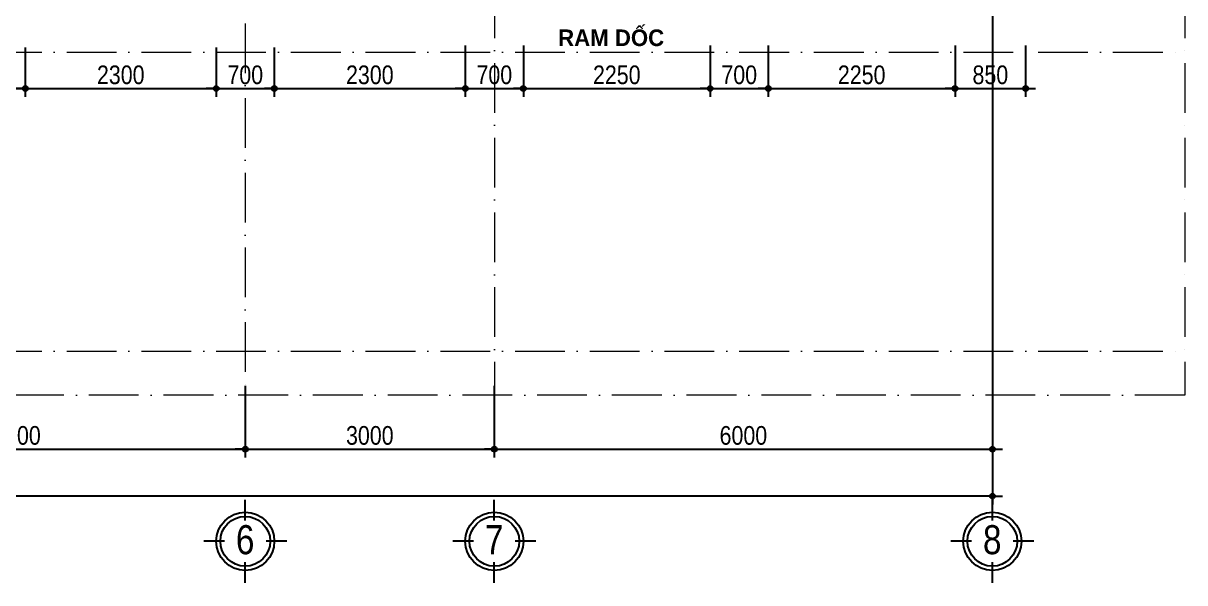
# Model space of a CAD drawing. Extents: x -1107188 to -523840, y 39692 to 514392.
# Drawn here: x -1079639 to -1065647, y 489060 to 495802 of the extents above; entities that cross this region are included whole.
import ezdxf
from ezdxf.enums import TextEntityAlignment as Align

# ---------------------------------------------------------------- set-up
doc = ezdxf.new("R2010")
doc.units = 0
doc.linetypes.add('ACAD_ISO10W100', pattern=[18, 12, -3, 0, -3])
doc.layers.get('DEFPOINTS').update_dxf_attribs({"linetype": 'CONTINUOUS'})
for name, color, linetype in [('009', 251, 'CONTINUOUS'), ('DIM', 1, 'CONTINUOUS'), ('TAGS', 60, 'CONTINUOUS'), ('TEXT', 7, 'CONTINUOUS')]:
    doc.layers.add(name, color=color, linetype=linetype)
doc.layers.add('TRUC', color=24, linetype='CONTINUOUS', lineweight=0)
doc.styles.add('HEL-CONDENSE', font='')
doc.styles.add('SWISS-CONDENSE', font='')
doc.styles.add('VNI-HELVE-CONDENSEN', font='')
doc.styles.get('HEL-CONDENSE').set_extended_font_data('VNI-Helve-Condense')
doc.styles.get('SWISS-CONDENSE').set_extended_font_data('VNI-Swiss-Condense')
doc.styles.get('VNI-HELVE-CONDENSEN').set_extended_font_data('VNI-Helve-Condense')
doc.dimstyles.new('D100', dxfattribs={"dimtxt": 225, "dimasz": 1.2, "dimexe": 100, "dimexo": 0, "dimgap": 50, "dimtad": 1, "dimdec": 0, "dimzin": 13, "dimdsep": 46, "dimtxsty": 'HEL-CONDENSE', "dimblk": 'D50', "dimcen": 0, "dimclrd": 1, "dimclre": 1, "dimclrt": 7, "dimadec": 0, "dimazin": 0, "dimtfac": 1, "dimtdec": 0, "dimtmove": 0, "dimatfit": 3, "dimldrblk": 'D50', "dimfxl": 1, "dimtolj": 1, "dimtzin": 13, "dimarcsym": 0})

# ---------------------------------------------------------------- blocks, each defined once
blk = doc.blocks.new('D50')
at = {"layer": 'DIM'}
blk.add_hatch(color=256, dxfattribs=at).paths.add_polyline_path([(25, 0, 1), (-25, 0, 1)])
blk.add_line((25, 0), (100, 0), dxfattribs=at)
blk.add_circle((0, 0), 25, dxfattribs=at)
blk = doc.blocks.new('*D80')
at = {"layer": 'DEFPOINTS', "color": 0, "transparency": 16777216}
for p in [(-1076964, 491431), (-1082464, 491331), (-1076964, 490669)]:
    blk.add_point(p, dxfattribs=at)
at = {"layer": 'DIM', "color": 1, "lineweight": -2, "transparency": 16777216}
for p, q in [((-1076964, 491431), (-1076964, 490569)), ((-1082464, 491331), (-1082464, 490569)), ((-1082462, 490669), (-1076965, 490669))]:
    blk.add_line(p, q, dxfattribs=at)
at = {"layer": 'DIM', "color": 1, "lineweight": -2, "transparency": 16777216, "xscale": 1.199999999999999, "yscale": 1.199999999999999, "zscale": 1.199999999999999, "rotation": 180}
blk.add_blockref('D50', (-1082464, 490669), dxfattribs=at)
at = {"layer": 'DIM', "color": 1, "lineweight": -2, "transparency": 16777216, "xscale": 1.199999999999999, "yscale": 1.199999999999999, "zscale": 1.199999999999999}
blk.add_blockref('D50', (-1076964, 490669), dxfattribs=at)
at = {"layer": 'DIM', "color": 7, "transparency": 16777216, "insert": (-1079714, 490834), "char_height": 225, "attachment_point": 5, "style": 'HEL-CONDENSE'}
blk.add_mtext('\\A1;5500', dxfattribs=at)
blk = doc.blocks.new('*D81')
at = {"layer": 'DEFPOINTS', "color": 0, "transparency": 16777216}
for p in [(-1076964, 491431), (-1073964, 491431), (-1073964, 490669)]:
    blk.add_point(p, dxfattribs=at)
at = {"layer": 'DIM', "color": 1, "lineweight": -2, "transparency": 16777216}
for p, q in [((-1076964, 491431), (-1076964, 490569)), ((-1073964, 491431), (-1073964, 490569)), ((-1076962, 490669), (-1073965, 490669))]:
    blk.add_line(p, q, dxfattribs=at)
at = {"layer": 'DIM', "color": 1, "lineweight": -2, "transparency": 16777216, "xscale": 1.199999999999999, "yscale": 1.199999999999999, "zscale": 1.199999999999999, "rotation": 180}
blk.add_blockref('D50', (-1076964, 490669), dxfattribs=at)
at = {"layer": 'DIM', "color": 1, "lineweight": -2, "transparency": 16777216, "xscale": 1.199999999999999, "yscale": 1.199999999999999, "zscale": 1.199999999999999}
blk.add_blockref('D50', (-1073964, 490669), dxfattribs=at)
at = {"layer": 'DIM', "color": 7, "transparency": 16777216, "insert": (-1075464, 490834), "char_height": 225, "attachment_point": 5, "style": 'HEL-CONDENSE'}
blk.add_mtext('\\A1;3000', dxfattribs=at)
blk = doc.blocks.new('*D82')
at = {"layer": 'DEFPOINTS', "color": 0, "transparency": 16777216}
for p in [(-1067964, 496761), (-1073964, 491431), (-1067964, 490669)]:
    blk.add_point(p, dxfattribs=at)
at = {"layer": 'DIM', "color": 1, "lineweight": -2, "transparency": 16777216}
for p, q in [((-1067964, 496761), (-1067964, 490569)), ((-1073964, 491431), (-1073964, 490569)), ((-1073962, 490669), (-1067965, 490669))]:
    blk.add_line(p, q, dxfattribs=at)
at = {"layer": 'DIM', "color": 1, "lineweight": -2, "transparency": 16777216, "xscale": 1.199999999999999, "yscale": 1.199999999999999, "zscale": 1.199999999999999, "rotation": 180}
blk.add_blockref('D50', (-1073964, 490669), dxfattribs=at)
at = {"layer": 'DIM', "color": 1, "lineweight": -2, "transparency": 16777216, "xscale": 1.199999999999999, "yscale": 1.199999999999999, "zscale": 1.199999999999999}
blk.add_blockref('D50', (-1067964, 490669), dxfattribs=at)
at = {"layer": 'DIM', "color": 7, "transparency": 16777216, "insert": (-1070964, 490834), "char_height": 225, "attachment_point": 5, "style": 'HEL-CONDENSE'}
blk.add_mtext('\\A1;6000', dxfattribs=at)
blk = doc.blocks.new('A$C206177D3')
at = {"layer": 'TAGS', "ltscale": 1000}
for p, q in [((-37, 240), (-37, 490)), ((-287, -10), (-537, -10)), ((463, -10), (213, -10)), ((-37, -510), (-37, -260))]:
    blk.add_line(p, q, dxfattribs=at)
blk.add_circle((-37, -10), 350, dxfattribs=at)
at = {"layer": 'TAGS', "color": 254, "ltscale": 1000}
blk.add_circle((-37, -10), 300, dxfattribs=at)
at = {"layer": 'TAGS', "ltscale": 1000, "style": 'VNI-HELVE-CONDENSEN'}
blk.add_attdef('A', text='', height=350, dxfattribs=at).set_placement((-38, -166), align=Align.CENTER)
blk = doc.blocks.new('*D136')
at = {"layer": 'DEFPOINTS', "color": 0, "transparency": 16777216}
for p in [(-1080314, 495510), (-1079614, 495510), (-1079614, 495015)]:
    blk.add_point(p, dxfattribs=at)
at = {"layer": 'DIM', "color": 1, "lineweight": -2, "transparency": 16777216}
for p, q in [((-1080314, 495510), (-1080314, 494915)), ((-1079614, 495510), (-1079614, 494915)), ((-1080312, 495015), (-1079615, 495015))]:
    blk.add_line(p, q, dxfattribs=at)
at = {"layer": 'DIM', "color": 1, "lineweight": -2, "transparency": 16777216, "xscale": 1.199999999999999, "yscale": 1.199999999999999, "zscale": 1.199999999999999, "rotation": 180}
blk.add_blockref('D50', (-1080314, 495015), dxfattribs=at)
at = {"layer": 'DIM', "color": 1, "lineweight": -2, "transparency": 16777216, "xscale": 1.199999999999999, "yscale": 1.199999999999999, "zscale": 1.199999999999999}
blk.add_blockref('D50', (-1079614, 495015), dxfattribs=at)
at = {"layer": 'DIM', "color": 7, "transparency": 16777216, "insert": (-1079964, 495179), "char_height": 225, "attachment_point": 5, "style": 'HEL-CONDENSE'}
blk.add_mtext('\\A1;700', dxfattribs=at)
blk = doc.blocks.new('*D137')
at = {"layer": 'DEFPOINTS', "color": 0, "transparency": 16777216}
for p in [(-1079614, 495510), (-1077314, 495510), (-1077314, 495015)]:
    blk.add_point(p, dxfattribs=at)
at = {"layer": 'DIM', "color": 1, "lineweight": -2, "transparency": 16777216}
for p, q in [((-1079614, 495510), (-1079614, 494915)), ((-1077314, 495510), (-1077314, 494915)), ((-1079612, 495015), (-1077315, 495015))]:
    blk.add_line(p, q, dxfattribs=at)
at = {"layer": 'DIM', "color": 1, "lineweight": -2, "transparency": 16777216, "xscale": 1.199999999999999, "yscale": 1.199999999999999, "zscale": 1.199999999999999, "rotation": 180}
blk.add_blockref('D50', (-1079614, 495015), dxfattribs=at)
at = {"layer": 'DIM', "color": 1, "lineweight": -2, "transparency": 16777216, "xscale": 1.199999999999999, "yscale": 1.199999999999999, "zscale": 1.199999999999999}
blk.add_blockref('D50', (-1077314, 495015), dxfattribs=at)
at = {"layer": 'DIM', "color": 7, "transparency": 16777216, "insert": (-1078464, 495179), "char_height": 225, "attachment_point": 5, "style": 'HEL-CONDENSE'}
blk.add_mtext('\\A1;2300', dxfattribs=at)
blk = doc.blocks.new('*D138')
at = {"layer": 'DEFPOINTS', "color": 0, "transparency": 16777216}
for p in [(-1077314, 495510), (-1076614, 495510), (-1076614, 495015)]:
    blk.add_point(p, dxfattribs=at)
at = {"layer": 'DIM', "color": 1, "lineweight": -2, "transparency": 16777216}
for p, q in [((-1077314, 495510), (-1077314, 494915)), ((-1076614, 495510), (-1076614, 494915)), ((-1077312, 495015), (-1076615, 495015))]:
    blk.add_line(p, q, dxfattribs=at)
at = {"layer": 'DIM', "color": 1, "lineweight": -2, "transparency": 16777216, "xscale": 1.199999999999999, "yscale": 1.199999999999999, "zscale": 1.199999999999999, "rotation": 180}
blk.add_blockref('D50', (-1077314, 495015), dxfattribs=at)
at = {"layer": 'DIM', "color": 1, "lineweight": -2, "transparency": 16777216, "xscale": 1.199999999999999, "yscale": 1.199999999999999, "zscale": 1.199999999999999}
blk.add_blockref('D50', (-1076614, 495015), dxfattribs=at)
at = {"layer": 'DIM', "color": 7, "transparency": 16777216, "insert": (-1076964, 495179), "char_height": 225, "attachment_point": 5, "style": 'HEL-CONDENSE'}
blk.add_mtext('\\A1;700', dxfattribs=at)
blk = doc.blocks.new('*D139')
at = {"layer": 'DEFPOINTS', "color": 0, "transparency": 16777216}
for p in [(-1076614, 495510), (-1074314, 495534), (-1074314, 495015)]:
    blk.add_point(p, dxfattribs=at)
at = {"layer": 'DIM', "color": 1, "lineweight": -2, "transparency": 16777216}
for p, q in [((-1076614, 495510), (-1076614, 494915)), ((-1074314, 495534), (-1074314, 494915)), ((-1076612, 495015), (-1074315, 495015))]:
    blk.add_line(p, q, dxfattribs=at)
at = {"layer": 'DIM', "color": 1, "lineweight": -2, "transparency": 16777216, "xscale": 1.199999999999999, "yscale": 1.199999999999999, "zscale": 1.199999999999999, "rotation": 180}
blk.add_blockref('D50', (-1076614, 495015), dxfattribs=at)
at = {"layer": 'DIM', "color": 1, "lineweight": -2, "transparency": 16777216, "xscale": 1.199999999999999, "yscale": 1.199999999999999, "zscale": 1.199999999999999}
blk.add_blockref('D50', (-1074314, 495015), dxfattribs=at)
at = {"layer": 'DIM', "color": 7, "transparency": 16777216, "insert": (-1075464, 495179), "char_height": 225, "attachment_point": 5, "style": 'HEL-CONDENSE'}
blk.add_mtext('\\A1;2300', dxfattribs=at)
blk = doc.blocks.new('*D140')
at = {"layer": 'DEFPOINTS', "color": 0, "transparency": 16777216}
for p in [(-1074314, 495534), (-1073614, 495534), (-1073614, 495015)]:
    blk.add_point(p, dxfattribs=at)
at = {"layer": 'DIM', "color": 1, "lineweight": -2, "transparency": 16777216}
for p, q in [((-1074314, 495534), (-1074314, 494915)), ((-1073614, 495534), (-1073614, 494915)), ((-1074312, 495015), (-1073615, 495015))]:
    blk.add_line(p, q, dxfattribs=at)
at = {"layer": 'DIM', "color": 1, "lineweight": -2, "transparency": 16777216, "xscale": 1.199999999999999, "yscale": 1.199999999999999, "zscale": 1.199999999999999, "rotation": 180}
blk.add_blockref('D50', (-1074314, 495015), dxfattribs=at)
at = {"layer": 'DIM', "color": 1, "lineweight": -2, "transparency": 16777216, "xscale": 1.199999999999999, "yscale": 1.199999999999999, "zscale": 1.199999999999999}
blk.add_blockref('D50', (-1073614, 495015), dxfattribs=at)
at = {"layer": 'DIM', "color": 7, "transparency": 16777216, "insert": (-1073964, 495179), "char_height": 225, "attachment_point": 5, "style": 'HEL-CONDENSE'}
blk.add_mtext('\\A1;700', dxfattribs=at)
blk = doc.blocks.new('*D141')
at = {"layer": 'DEFPOINTS', "color": 0, "transparency": 16777216}
for p in [(-1073614, 495534), (-1071364, 495534), (-1071364, 495015)]:
    blk.add_point(p, dxfattribs=at)
at = {"layer": 'DIM', "color": 1, "lineweight": -2, "transparency": 16777216}
for p, q in [((-1073614, 495534), (-1073614, 494915)), ((-1071364, 495534), (-1071364, 494915)), ((-1073612, 495015), (-1071365, 495015))]:
    blk.add_line(p, q, dxfattribs=at)
at = {"layer": 'DIM', "color": 1, "lineweight": -2, "transparency": 16777216, "xscale": 1.199999999999999, "yscale": 1.199999999999999, "zscale": 1.199999999999999, "rotation": 180}
blk.add_blockref('D50', (-1073614, 495015), dxfattribs=at)
at = {"layer": 'DIM', "color": 1, "lineweight": -2, "transparency": 16777216, "xscale": 1.199999999999999, "yscale": 1.199999999999999, "zscale": 1.199999999999999}
blk.add_blockref('D50', (-1071364, 495015), dxfattribs=at)
at = {"layer": 'DIM', "color": 7, "transparency": 16777216, "insert": (-1072489, 495179), "char_height": 225, "attachment_point": 5, "style": 'HEL-CONDENSE'}
blk.add_mtext('\\A1;2250', dxfattribs=at)
blk = doc.blocks.new('*D142')
at = {"layer": 'DEFPOINTS', "color": 0, "transparency": 16777216}
for p in [(-1071364, 495534), (-1070664, 495534), (-1070664, 495015)]:
    blk.add_point(p, dxfattribs=at)
at = {"layer": 'DIM', "color": 1, "lineweight": -2, "transparency": 16777216}
for p, q in [((-1071364, 495534), (-1071364, 494915)), ((-1070664, 495534), (-1070664, 494915)), ((-1071362, 495015), (-1070665, 495015))]:
    blk.add_line(p, q, dxfattribs=at)
at = {"layer": 'DIM', "color": 1, "lineweight": -2, "transparency": 16777216, "xscale": 1.199999999999999, "yscale": 1.199999999999999, "zscale": 1.199999999999999, "rotation": 180}
blk.add_blockref('D50', (-1071364, 495015), dxfattribs=at)
at = {"layer": 'DIM', "color": 1, "lineweight": -2, "transparency": 16777216, "xscale": 1.199999999999999, "yscale": 1.199999999999999, "zscale": 1.199999999999999}
blk.add_blockref('D50', (-1070664, 495015), dxfattribs=at)
at = {"layer": 'DIM', "color": 7, "transparency": 16777216, "insert": (-1071014, 495179), "char_height": 225, "attachment_point": 5, "style": 'HEL-CONDENSE'}
blk.add_mtext('\\A1;700', dxfattribs=at)
blk = doc.blocks.new('*D143')
at = {"layer": 'DEFPOINTS', "color": 0, "transparency": 16777216}
for p in [(-1070664, 495534), (-1068414, 495534), (-1068414, 495015)]:
    blk.add_point(p, dxfattribs=at)
at = {"layer": 'DIM', "color": 1, "lineweight": -2, "transparency": 16777216}
for p, q in [((-1070664, 495534), (-1070664, 494915)), ((-1068414, 495534), (-1068414, 494915)), ((-1070662, 495015), (-1068415, 495015))]:
    blk.add_line(p, q, dxfattribs=at)
at = {"layer": 'DIM', "color": 1, "lineweight": -2, "transparency": 16777216, "xscale": 1.199999999999999, "yscale": 1.199999999999999, "zscale": 1.199999999999999, "rotation": 180}
blk.add_blockref('D50', (-1070664, 495015), dxfattribs=at)
at = {"layer": 'DIM', "color": 1, "lineweight": -2, "transparency": 16777216, "xscale": 1.199999999999999, "yscale": 1.199999999999999, "zscale": 1.199999999999999}
blk.add_blockref('D50', (-1068414, 495015), dxfattribs=at)
at = {"layer": 'DIM', "color": 7, "transparency": 16777216, "insert": (-1069539, 495179), "char_height": 225, "attachment_point": 5, "style": 'HEL-CONDENSE'}
blk.add_mtext('\\A1;2250', dxfattribs=at)
blk = doc.blocks.new('*D144')
at = {"layer": 'DEFPOINTS', "color": 0, "transparency": 16777216}
for p in [(-1068414, 495534), (-1067564, 495534), (-1067564, 495015)]:
    blk.add_point(p, dxfattribs=at)
at = {"layer": 'DIM', "color": 1, "lineweight": -2, "transparency": 16777216}
for p, q in [((-1068414, 495534), (-1068414, 494915)), ((-1067564, 495534), (-1067564, 494915)), ((-1068412, 495015), (-1067565, 495015))]:
    blk.add_line(p, q, dxfattribs=at)
at = {"layer": 'DIM', "color": 1, "lineweight": -2, "transparency": 16777216, "xscale": 1.199999999999999, "yscale": 1.199999999999999, "zscale": 1.199999999999999, "rotation": 180}
blk.add_blockref('D50', (-1068414, 495015), dxfattribs=at)
at = {"layer": 'DIM', "color": 1, "lineweight": -2, "transparency": 16777216, "xscale": 1.199999999999999, "yscale": 1.199999999999999, "zscale": 1.199999999999999}
blk.add_blockref('D50', (-1067564, 495015), dxfattribs=at)
at = {"layer": 'DIM', "color": 7, "transparency": 16777216, "insert": (-1067989, 495179), "char_height": 225, "attachment_point": 5, "style": 'HEL-CONDENSE'}
blk.add_mtext('\\A1;850', dxfattribs=at)
blk = doc.blocks.new('*D156')
at = {"layer": '009', "color": 1, "lineweight": -2, "transparency": 16777216}
for p, q in [((-1100964, 492144), (-1100964, 490004)), ((-1067964, 491852), (-1067964, 490004)), ((-1067965, 490104), (-1100962, 490104))]:
    blk.add_line(p, q, dxfattribs=at)
at = {"layer": 'DEFPOINTS', "color": 0, "transparency": 16777216}
for p in [(-1100964, 492144), (-1067964, 491852), (-1100964, 490104)]:
    blk.add_point(p, dxfattribs=at)
at = {"layer": '009', "color": 1, "lineweight": -2, "transparency": 16777216, "xscale": 1.199999999999999, "yscale": 1.199999999999999, "zscale": 1.199999999999999, "rotation": 180}
blk.add_blockref('D50', (-1100964, 490104), dxfattribs=at)
at = {"layer": '009', "color": 1, "lineweight": -2, "transparency": 16777216, "xscale": 1.199999999999999, "yscale": 1.199999999999999, "zscale": 1.199999999999999}
blk.add_blockref('D50', (-1067964, 490104), dxfattribs=at)
at = {"layer": '009', "color": 7, "transparency": 16777216, "insert": (-1084464, 490269), "char_height": 225, "attachment_point": 5, "style": 'HEL-CONDENSE'}
blk.add_mtext('\\A1;33000', dxfattribs=at)

msp = doc.modelspace()

# ---------------------------------------------------------------- linework, layer by layer
at = {"layer": 'TRUC', "linetype": 'ACAD_ISO10W100', "ltscale": 50}
msp.add_lwpolyline([(-1103417.555, 512424.22), (-1065647.243, 512424.22), (-1065647.243, 491322.191), (-1103417.555, 491322.191)], close=True, dxfattribs=at)
for points in [[(-1073963.57, 512424.22), (-1073963.57, 491322.191)], [(-1073963.57, 512424.22), (-1073963.57, 491322.191)], [(-1076963.57, 510201.964), (-1076963.57, 491322.191)], [(-1103417.555, 495451.964), (-1065647.243, 495451.964)], [(-1103417.555, 491851.964), (-1065647.243, 491851.964)]]:
    msp.add_lwpolyline(points, dxfattribs=at)

# ---------------------------------------------------------------- block references
at = {"layer": 'TAGS', "ltscale": 1000}
ref = msp.add_blockref('A$C206177D3', (-1076926.949, 489569.87), dxfattribs=at)
ref.add_attrib('A', '6', dxfattribs={"color": 7, "ltscale": 1000, "height": 350, "style": 'VNI-HELVE-CONDENSEN'}).set_placement((-1076965.253, 489404.232), align=Align.CENTER)
ref = msp.add_blockref('A$C206177D3', (-1073926.949, 489569.87), dxfattribs=at)
ref.add_attrib('A', '7', dxfattribs={"color": 7, "ltscale": 1000, "height": 350, "style": 'VNI-HELVE-CONDENSEN'}).set_placement((-1073965.253, 489404.232), align=Align.CENTER)
ref = msp.add_blockref('A$C206177D3', (-1067928.149, 489569.87), dxfattribs=at)
ref.add_attrib('A', '8', dxfattribs={"color": 7, "ltscale": 1000, "height": 350, "style": 'VNI-HELVE-CONDENSEN'}).set_placement((-1067966.453, 489404.232), align=Align.CENTER)

# ---------------------------------------------------------------- texts
at = {"layer": 'TEXT', "linetype": 'ByBlock', "lineweight": -2, "insert": (-1073195.638, 495726.908), "char_height": 200, "attachment_point": 1, "style": 'SWISS-CONDENSE'}
msp.add_mtext('{\\fVNI-Avo|b1|i0|c0|p2;RAM DOÁC }', dxfattribs=at)

# ---------------------------------------------------------------- dimensions: what is measured, and where the dimension line sits
at = {"layer": '009'}
dim = msp.add_linear_dim(base=(-1100963.57, 490104.324), p1=(-1067963.57, 491851.964), p2=(-1100963.57, 492144.324), dimstyle='D100', dxfattribs=at)
dim.commit()
dim.dimension.update_dxf_attribs({"geometry": '*D156', "text_midpoint": (-1084463.57, 490269.224)})
at = {"layer": 'DIM'}
for base, p1, p2, picture, middle in [((-1067963.57, 490669.226), (-1073963.57, 491430.83), (-1067963.57, 496760.603), '*D82', (-1070963.57, 490834.126)), ((-1076963.57, 490669.226), (-1082463.57, 491330.83), (-1076963.57, 491430.83), '*D80', (-1079713.57, 490834.126)), ((-1073963.57, 490669.226), (-1076963.57, 491430.83), (-1073963.57, 491430.83), '*D81', (-1075463.57, 490834.126))]:
    dim = msp.add_linear_dim(base=base, p1=p1, p2=p2, angle=180, dimstyle='D100', override={"dimtmove": 1}, dxfattribs=at)
    dim.commit()
    dim.dimension.update_dxf_attribs({"geometry": picture, "text_midpoint": middle})
for base, p1, p2, picture, middle in [((-1079613.57, 495014.503), (-1080313.57, 495509.563), (-1079613.57, 495509.563), '*D136', (-1079963.57, 495179.403)), ((-1077313.57, 495014.503), (-1079613.57, 495509.563), (-1077313.57, 495509.563), '*D137', (-1078463.57, 495179.403)), ((-1076613.57, 495014.503), (-1077313.57, 495509.563), (-1076613.57, 495509.563), '*D138', (-1076963.57, 495179.403)), ((-1074313.57, 495014.503), (-1076613.57, 495509.563), (-1074313.57, 495533.918), '*D139', (-1075463.57, 495179.403)), ((-1073613.57, 495014.503), (-1074313.57, 495533.918), (-1073613.57, 495533.918), '*D140', (-1073963.57, 495179.403)), ((-1071363.57, 495014.503), (-1073613.57, 495533.918), (-1071363.57, 495533.918), '*D141', (-1072488.57, 495179.403)), ((-1070663.57, 495014.503), (-1071363.57, 495533.918), (-1070663.57, 495533.918), '*D142', (-1071013.57, 495179.403)), ((-1068413.57, 495014.503), (-1070663.57, 495533.918), (-1068413.57, 495533.918), '*D143', (-1069538.57, 495179.403)), ((-1067563.57, 495014.503), (-1068413.57, 495533.918), (-1067563.57, 495533.918), '*D144', (-1067988.57, 495179.403))]:
    dim = msp.add_linear_dim(base=base, p1=p1, p2=p2, dimstyle='D100', override={"dimtmove": 1}, dxfattribs=at)
    dim.commit()
    dim.dimension.update_dxf_attribs({"geometry": picture, "text_midpoint": middle})

doc.saveas('drawing.dxf')
